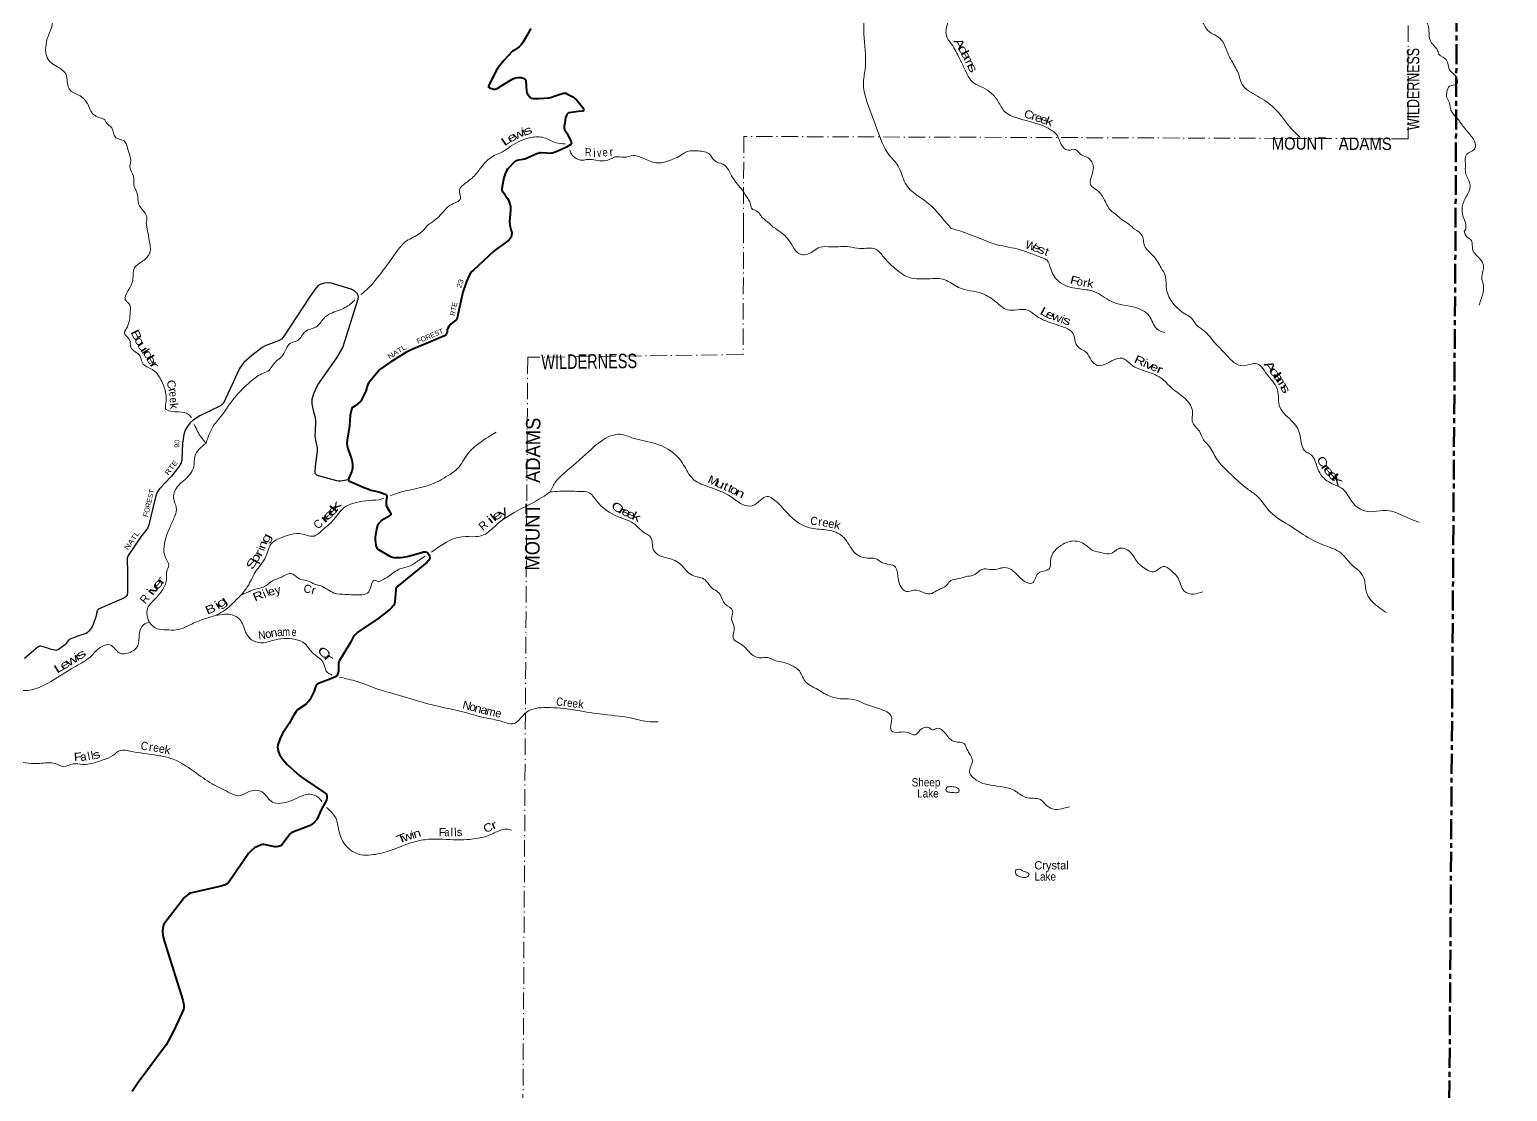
# Model space of a CAD drawing. Header units: feet. Extents: x -254670 to 6, y -549186 to -364975.
# Drawn here: x -167054 to -131241, y -478276 to -452537 of the extents above; entities that cross this region are included whole.
import ezdxf
from ezdxf.enums import TextEntityAlignment as Align

# ---------------------------------------------------------------- set-up
doc = ezdxf.new("R2010")
doc.units = ezdxf.units.FT
doc.header["$LTSCALE"] = 80
doc.linetypes.add('DOT_DASHED', pattern=[7.7, 5, -1.2, 0.3, -1.2])
doc.linetypes.add('LONG_DASH_SHORT_DASH', pattern=[9.9, 6, -1.2, 1.5, -1.2])
for name, color, linetype, lineweight in [('11', 7, 'LONG_DASH_SHORT_DASH', 60), ('26', 7, 'Continuous', 40), ('29', 7, 'Continuous', 25), ('39', 7, 'Continuous', 13), ('44', 7, 'DOT_DASHED', 13)]:
    doc.layers.add(name, color=color, linetype=linetype, lineweight=lineweight)
for name, color, linetype in [('27', 7, 'Continuous'), ('30', 7, 'Continuous'), ('41', 7, 'Continuous')]:
    doc.layers.add(name, color=color, linetype=linetype)

msp = doc.modelspace()

# ---------------------------------------------------------------- linework, layer by layer
at = {"layer": '11'}
for p, q in [((-132268.29, -411711.73), (-132498.9, -457423.44)), ((-132498.9, -457423.44), (-132825.69, -503120.33))]:
    msp.add_line(p, q, dxfattribs=at)
at = {"layer": '26'}
for points in [[(-154906.1, -452514.82), (-155010.69, -452698.05), (-155104.3, -452853.93), (-155144.1, -452904.7), (-155193.53, -452955.24), (-155320.52, -453044.53), (-155347.56, -453064.89), (-155561.33, -453287.37), (-155714.77, -453483.91), (-155754.67, -453547.63), (-155923.37, -453897.39), (-155921.35, -453895.39), (-155930.56, -453915.94), (-155929.55, -453933.56), (-155911.68, -453950.28), (-155885.51, -453959.84), (-155807.01, -453982.9), (-155774.4, -453984.62), (-155746.95, -453977.75), (-155724.64, -453964.02), (-155608.18, -453890.35), (-155340.48, -453728.36), (-155281.91, -453706.46), (-155223.56, -453696.15), (-155166.93, -453696.15), (-155129.57, -453698.87), (-155091.43, -453713.32), (-155065.69, -453728.78), (-155045.1, -453749.38), (-155029.56, -453779.6), (-155014.6, -454026.94), (-155006.49, -454066.18), (-154991.9, -454091.08), (-154942.95, -454163.87), (-154920.69, -454182.94), (-154894.95, -454196.67), (-154842.79, -454210.43), (-154781.69, -454212.13), (-154711.33, -454210.41), (-154469.33, -454191.51), (-154431.62, -454184.65), (-154404.16, -454176.07), (-154271.44, -454129.87)], [(-154271.44, -454129.87), (-154175.08, -454096.23), (-154111.52, -454080.06), (-154090.99, -454079.06), (-154060.1, -454082.49), (-154020.63, -454099.66), (-153891.1, -454169.22), (-153843.89, -454207.84), (-153795.84, -454252.48), (-153643.33, -454425.34), (-153632.82, -454448.23), (-153627.67, -454477.42), (-153627.67, -454506.61), (-153643.74, -454517.81), (-153756.19, -454525.5), (-153985.17, -454556.94), (-154005.19, -454564.99), (-154030.93, -454597.61), (-154053.24, -454638.82), (-154066, -454677.31), (-154082.61, -454799.89), (-154098.71, -454880.08), (-154099.29, -454938.56), (-154093.57, -454959.06), (-154084.99, -454979.67), (-154029.57, -455059.41), (-153926.06, -455256.76), (-153921.96, -455288.74), (-153927.11, -455307.63), (-153940.4, -455321.05), (-154001.76, -455365.15), (-154039.05, -455387.08), (-154199.96, -455456.93), (-154360.41, -455524.84), (-154389.58, -455533.42), (-154411.09, -455536.68), (-154470.23, -455538.58), (-154517.47, -455534.33), (-154655.56, -455523.12), (-154683.02, -455524.84), (-154708.15, -455529.7), (-154765.39, -455552.31), (-155051.1, -455675.08), (-155099.15, -455688.81), (-155207.26, -455704.27), (-155241.58, -455711.14), (-155271.07, -455720.92), (-155291.34, -455733.46), (-155329.1, -455764.36), (-155418.24, -455863.19), (-155469.81, -455924.05), (-155497.27, -455965.26), (-155528.15, -456035.66), (-155557.94, -456130.14)], [(-155557.94, -456130.14), (-155604.52, -456340.44), (-155609.38, -456411.43), (-155601.09, -456446.9), (-155580.49, -456476.09), (-155547.47, -456520.87)], [(-155547.47, -456520.87), (-155525.69, -456550.42), (-155472.38, -456635.77), (-155441.5, -456689), (-155422.16, -456743.75), (-155400.31, -456826.37), (-155396.88, -456874.44), (-155396.88, -456910.5), (-155396.87, -456924.77), (-155422.14, -457190.07), (-155418.83, -457280.28)], [(-155419.73, -457280.27), (-155382.39, -457412.56), (-155376.47, -457429.06), (-155370.97, -457460.28), (-155373.04, -457513.05), (-155387.49, -457570.5), (-155404.01, -457599.9), (-155432.22, -457631.13), (-155590.03, -457754.54), (-155727.12, -457851.56), (-155802.38, -457909.7), (-156299.91, -458365.93), (-156335.71, -458403.59), (-156369.52, -458443.95), (-156417.41, -458531.25), (-156475.75, -458672.17), (-156553.83, -458902.6), (-156665.25, -459414.85), (-156681.77, -459499.36), (-156689.12, -459528.75), (-156700.13, -459554.47), (-156714.82, -459572.84), (-156746.03, -459598.55), (-156843.02, -459681.86), (-156896.57, -459736.33), (-156920.44, -459773.07), (-156932.48, -459813.79), (-156936.88, -459865.98), (-156947.23, -459908.08), (-156958.99, -459934.72), (-156973.68, -459947.58), (-156997.54, -459962.28), (-157149.25, -460023.14), (-157381.31, -460119.91), (-157752.63, -460275.95), (-157858.1, -460324.62), (-157937.05, -460366.87), (-158324.37, -460607.31), (-158566.27, -460774.28)], [(-158566.27, -460774.28), (-158811.24, -461067.92), (-158844.13, -461115.78), (-158863.29, -461154.21), (-158908.73, -461300.36), (-158933.8, -461364.04), (-159008.54, -461513.6), (-159028.71, -461542.75), (-159053.52, -461568.07), (-159162.6, -461655.41), (-159226.76, -461702.04), (-159243.94, -461723.72), (-159253.65, -461744.92), (-159281, -461887.23), (-159297.34, -462142.07), (-159360.65, -462490.85), (-159364.26, -462562), (-159358.28, -462627.81), (-159340.38, -462689.81), (-159252.42, -462943.6), (-159246.18, -462971.79), (-159238.71, -463006.18), (-159231.98, -463098.16), (-159228.99, -463174.44), (-159234.76, -463208.8), (-159243.94, -463241.74), (-159314.79, -463410.85), (-159321.66, -463439.15), (-159322.4, -463462.34), (-159313.4, -463479.13), (-159286.53, -463495.24), (-159190.88, -463531.13), (-158968.17, -463629.84), (-158817.21, -463688.17), (-158781.34, -463700.13), (-158743.98, -463709.1), (-158586.65, -463738.69)], [(-158586.65, -463738.69), (-158437.39, -463796.06), (-158415.76, -463811.7), (-158402.91, -463828.24), (-158395.57, -463844.77), (-158393.62, -463866.67), (-158412.46, -463970.98), (-158413.93, -464032.14), (-158410.26, -464063.37), (-158403.23, -464087.54), (-158319.72, -464228.73), (-158305.61, -464259.93), (-158299.65, -464278.77), (-158302.4, -464292.54), (-158309.74, -464304.48), (-158320.3, -464316.88), (-158346.63, -464337), (-158500.14, -464420.26), (-158513.53, -464429.4), (-158523.62, -464438.59), (-158591.94, -464507.21)], [(-158591.94, -464507.21), (-158620.68, -464562.33), (-158638.61, -464617.66), (-158665.07, -464748.01), (-158678.97, -464842), (-158680.46, -464913.78), (-158675.04, -464964.77), (-158659.54, -465039.41), (-158643.1, -465085.77), (-158616.37, -465129.95), (-158596.32, -465143.44)], [(-158596.32, -465143.44), (-158341.32, -465295.1), (-158306.07, -465313.9), (-158258.34, -465328.6), (-158223.45, -465335.95), (-158176.63, -465338.45), (-158174.61, -465336.46), (-158109.63, -465334.11), (-158052.72, -465330.44), (-157902.17, -465306.56), (-157749.59, -465269.18), (-157558.86, -465209.19), (-157505.63, -465196.6), (-157467.07, -465194.5), (-157434.02, -465205.52), (-157404.65, -465227.56), (-157377.11, -465260.63), (-157358.75, -465302.88), (-157357.78, -465344.27), (-157362.43, -465367.18), (-157377.11, -465396.57), (-157431, -465456.23), (-158125.23, -466022.07), (-158161.64, -466065.65), (-158174.8, -466095.55), (-158180.31, -466130.46), (-158185.82, -466203.94), (-158202.26, -466404.8), (-158213.36, -466461.12), (-158228.04, -466488.67), (-158243.23, -466508.96), (-158275.78, -466543.78), (-158318.2, -466582.74), (-158607.79, -466810.67)], [(-158607.79, -466810.67), (-159096.71, -467147.41), (-159170.62, -467216.99), (-159210.3, -467267.05), (-159280.51, -467394.67), (-159543.62, -467830.88), (-159558.56, -467860.79), (-159567.79, -467895.99), (-159564.54, -468031.28), (-159571.52, -468086.69), (-159588.46, -468165.89), (-159606.39, -468198.79), (-159624.85, -468218.72), (-159791.91, -468287.45), (-159879.91, -468325.9)], [(-159879.91, -468325.9), (-160051.8, -468387.23), (-160083.19, -468403.68), (-160097.94, -468421.17), (-160123.54, -468467.99), (-160153.47, -468575.26), (-160265.54, -468783.55), (-160308.28, -468840.87), (-160355.22, -468888.24), (-160560.63, -469027.28), (-160597.35, -469067.71), (-160668.28, -469178.88), (-160766.16, -469358.69), (-160922.77, -469602.2), (-160988.95, -469734.73), (-161037.55, -469876.21), (-161042.76, -469932.14), (-161039.77, -469991.96), (-161024.82, -470042.81), (-160995.49, -470105.49), (-160920.19, -470228.26), (-160815.23, -470352.1), (-160506.88, -470628.01), (-160412.54, -470691.21)], [(-160412.54, -470691.21), (-159886.94, -471043.31), (-159860.48, -471073.26), (-159847.03, -471122.61), (-159848.52, -471162.99), (-159862.41, -471214.2), (-159976.68, -471432), (-160095.28, -471685.9), (-160163.9, -471765.71), (-160196.78, -471792.63), (-160252.97, -471827), (-160699.71, -471997.57), (-160719.91, -472013.97), (-160740.84, -472031.92), (-160815.22, -472131.03), (-160937.05, -472298.56), (-160971.01, -472322.06), (-161018.84, -472340), (-161069.66, -472348.98), (-161111.94, -472345.14), (-161378.18, -472292.49), (-161410.44, -472292.15), (-161440.33, -472298.13), (-161601.5, -472372.75), (-161676.49, -472432.73), (-161749.15, -472511.94), (-162207.09, -473179.01), (-162242.85, -473220.17), (-162274.35, -473243.32), (-162314.7, -473265.76), (-162414.05, -473302.92), (-163121.37, -473461.05), (-163162.17, -473473.64), (-163204.02, -473497.57), (-163242.88, -473524.49), (-163284.69, -473557.93), (-163311.64, -473587.3), (-163798.05, -474223.81), (-163827.29, -474300.69), (-163829.7, -474398.2), (-163824.3, -474483.14), (-163806.37, -474560.91)], [(-163806.37, -474560.91), (-163785.88, -474653.59), (-163341.38, -476065.17), (-163316.13, -476185.1), (-163316.13, -476241.93), (-163322.11, -476289.79), (-163452.25, -476574.13), (-163591.19, -476859.97), (-163746.16, -477143.65), (-164422.24, -478063.03), (-164567.14, -478277.39)]]:
    msp.add_lwpolyline(points, dxfattribs=at)
at = {"layer": '29'}
for points in [[(-159324.28, -463449.94), (-159515.74, -463480.55), (-159574.27, -463482.58), (-159610.3, -463478.77), (-160055.51, -463357.68), (-160093.78, -463339.52), (-160117.86, -463318.1), (-160130.58, -463294.25), (-160127.38, -463120.15), (-160074.48, -462752.79), (-160078.61, -462679.01), (-160119.8, -462489.72), (-160132.13, -462396.95), (-160121.92, -462277.49), (-160117.39, -462031.35), (-160128.56, -461943.52), (-160160.1, -461844.41), (-160205.9, -461607.36), (-160208.84, -461493.66), (-160163.16, -461355.91), (-160065.02, -461147.52), (-159605.65, -460497.33), (-159464.63, -460247.68), (-159087.69, -459061.5), (-159084.88, -459015.85), (-159093.81, -458980.14), (-159116.99, -458933.73), (-159179.44, -458873.03), (-159232.17, -458844.67), (-159259.72, -458833.76), (-159744.99, -458683.81), (-159802.93, -458678.09), (-159907.34, -458687.37), (-159992.05, -458706.66), (-160057.2, -458744.5), (-160120.29, -458806.41), (-160252.22, -458998.17), (-160900.44, -459989.21), (-160949.23, -460040.53), (-161024.17, -460083.37), (-161345.77, -460203.27), (-161416.66, -460244.04), (-161671.1, -460437.53), (-161862.67, -460604.64), (-161912.11, -460669.34), (-161969.72, -460754.59), (-162248.02, -461369.83), (-162354.39, -461590.08), (-162383.62, -461625.75), (-162430.01, -461654.32), (-162925.96, -461903.92), (-163092.41, -462008.98), (-163161.47, -462068.48), (-163236.41, -462164.87), (-163282.79, -462250.56), (-163317.47, -462355.18), (-163351.42, -462564.74), (-163364.61, -462954.85), (-163380.92, -463036.04), (-163440.13, -463133.63), (-163612.84, -463360.68), (-163619.85, -463368.03)], [(-163619.85, -463368.03), (-163907.43, -463669.58), (-163960.73, -463750.1), (-163990.86, -463842.21), (-164073.07, -464167), (-164174.88, -464575.5), (-164190.87, -464617.69), (-164208.71, -464646.25), (-164356.21, -464834.42), (-164650.26, -465260.36), (-164670.79, -465301.41), (-164685.94, -465349.61), (-164688.71, -465458.91), (-164677.72, -465625.26), (-164682.15, -466193.69), (-164691.3, -466238.62), (-164706.46, -466263.62), (-164725.19, -466288.61), (-164770.75, -466320.18), (-165348.72, -466572.46), (-165384.4, -466590.31), (-165396.89, -466599.23), (-165407.6, -466615.3), (-165420.08, -466643.86), (-165442.66, -466744.29), (-165512.85, -466961.2), (-165540.5, -467015.18), (-165610.08, -467111.58), (-165652.81, -467152.81), (-165681.44, -467172.27), (-165711.77, -467188.34), (-165907.33, -467246.25), (-166072.15, -467309.73), (-166093.56, -467320.44), (-166111.71, -467340.6), (-166180.98, -467432.91), (-166204.13, -467457.01), (-166353.13, -467563.23), (-166390.98, -467579.71), (-166417.36, -467584.65), (-166445.9, -467582.86), (-166554.73, -467554.3), (-166614.88, -467535.58), (-166784.44, -467482.43), (-166811.63, -467481.11), (-166845.53, -467497.17), (-166905.99, -467546.27), (-167179.17, -467781.49)]]:
    msp.add_lwpolyline(points, dxfattribs=at)
at = {"layer": '39'}
msp.add_line((-158472.1, -463896.42), (-158586.19, -463938.22), dxfattribs=at)
for points in [[(-142467.79, -448814.2), (-142419.62, -448840.08), (-142281.77, -448931.85), (-142092.04, -449064.32), (-141969.85, -449111.69), (-141763.14, -449153.78), (-141607.71, -449298.02), (-141499.37, -449528.35), (-141276.27, -449743.61), (-140988.77, -449953.41), (-140941.22, -450026.26), (-140762.12, -450216.99), (-140406.27, -450634.63), (-140105.72, -450949.17), (-139652.73, -451508.52), (-139473.13, -451648.95), (-139215.39, -451818.24), (-139078.65, -451817.46), (-138956.95, -451709.9), (-138834.91, -451773.36), (-138731.36, -451876.9), (-138697.79, -452144.79), (-138591.91, -452421.37), (-138460.91, -452595.57), (-138284.91, -452693.71), (-138135.51, -452837.9), (-138033.29, -453076.22), (-137885.27, -453361.23), (-137739.47, -453668.34), (-137669.04, -453868.15), (-137513.71, -454022.45), (-137087.93, -454279.77), (-136876.53, -454458.71), (-136713.41, -454639.23), (-136520.82, -454890.43), (-136264.03, -455156.29)], [(-133730.92, -450078.75), (-133530.9, -450187.17), (-133441.94, -450342.89), (-133434.21, -450580.36), (-133513.21, -450845.23), (-133455.44, -451105.28), (-133402.84, -451278.78), (-133424.59, -451445.58), (-133468.7, -451638.32), (-133506.81, -451833.14), (-133444.32, -452022.82), (-133296.26, -452303.8), (-133228.21, -452336.6), (-133138.95, -452667.36), (-133098.33, -452830.69), (-132996.99, -452954.32), (-132943.37, -453023.21), (-132900.2, -453132.24), (-132716.64, -453278.74), (-132650.41, -453496.62), (-132487.29, -453677.14), (-132472.98, -453858.34), (-132648.43, -453911.09), (-132706.13, -454053.42), (-132715.3, -454168.02), (-132650.23, -454299.38), (-132608.02, -454506.98), (-132476.9, -454669.11), (-132318.05, -454875.75), (-132099.52, -455147.31), (-132013.01, -455347.26), (-132044.09, -455441.54), (-132228.24, -455560.61), (-132260.57, -455781.63), (-132245.1, -456049.35), (-132143.09, -456309.81), (-132178.84, -456470.44), (-132299.84, -456710.79), (-132338.51, -456963.94), (-132245.41, -457312.84), (-132262.29, -457393.17), (-132290.62, -457421.26)], [(-146416.22, -450210.29), (-146552.61, -450352.25), (-146816.41, -450802.57), (-146865.18, -451264.88), (-146848.6, -451830.38), (-146827.47, -452752.03), (-146806.73, -453508.7), (-146848.26, -453848.34), (-146781.52, -454219.13), (-146528.96, -454917.52), (-146221.77, -455580.18), (-146005.19, -455845.68), (-145832.31, -456261.68), (-145711.2, -456419.7), (-145377.85, -456670.15), (-145064.93, -456954.62), (-144941.69, -457100.58), (-144727.29, -457351.28)], [(-144343.25, -450291.18), (-144492.01, -450402.89), (-144599.63, -450510.57), (-144615.94, -450737.77), (-144660.94, -450815.84), (-144704.21, -451127.3), (-144751.1, -451398.49), (-144719.8, -451897.72), (-144796.58, -452345.7), (-144836.12, -452687.37), (-144711.46, -452893.7), (-144519.78, -453237.44), (-144395.59, -453492.06), (-144185.67, -453821.88), (-143951.61, -453944.69), (-143582.89, -454279.96), (-143426.42, -454522.79), (-143124.33, -454680.41), (-142272.76, -454989.83), (-142171.06, -455077.25), (-142088.29, -455249), (-141887.28, -455462.06), (-141706.13, -455443.56), (-141614.52, -455534.92), (-141376.52, -455665.81), (-141277.66, -455837.71), (-141299.64, -456028.64), (-141336.58, -456309.98), (-141196.92, -456421.89), (-141020.08, -456638.75), (-140855.92, -456917.86), (-140724.24, -457023.66), (-140616.57, -457117.17), (-140440.82, -457239.46), (-140357, -457304.6), (-140279.8, -457375.58)], [(-170063.99, -451632.99), (-169534.77, -451729.85), (-168839.22, -451626.5), (-168335.58, -451417.22), (-168008.57, -451451.8), (-167857.7, -451416.75), (-167697.06, -451415.94), (-167379.76, -451408.25), (-167288.01, -451485.3), (-167179.06, -451419.79), (-167003.16, -451268.36), (-166815.59, -451414.45), (-166722.07, -451519.66), (-166730.23, -451786.89), (-166853.57, -451894.5), (-166762, -451993.66), (-166520.59, -452186.38), (-166497.95, -452367.42), (-166623.54, -452756.38), (-166593.56, -453275.11), (-166296.12, -453492.37), (-166178.63, -453613.83), (-166140.09, -453815.09), (-166063.39, -454016.63), (-165825.5, -454147.03), (-165636.48, -454363.47), (-165569.43, -454514.7), (-165345.86, -454679.15), (-165233.8, -454726.21), (-165200.15, -454786.75), (-165062.67, -454920.42), (-164962.19, -455160.33), (-164782.01, -455225.98), (-164659.59, -455484.14), (-164605.59, -455761.88), (-164626.34, -455846.14), (-164537.97, -456093.99), (-164523.71, -456319.19), (-164437.14, -456540.9), (-164414.79, -456758.12), (-164277.81, -456954.08), (-164210.59, -457085.22), (-164225.37, -457215.69)], [(-157392.37, -457266.9), (-157212.09, -457135.58), (-157074.08, -457006.04), (-156860.88, -456794.68), (-156609.88, -456625.92), (-156636.02, -456420.47), (-156540.32, -456298.6), (-156270.73, -456079.7), (-156095.63, -455857.94), (-155793.4, -455591.05), (-155595.49, -455504.3), (-155380.88, -455355.33), (-154908.4, -455156.35), (-154590.72, -455159.2), (-154304.36, -455280.46), (-154074.36, -455305.09)], [(-153964.44, -455456.65), (-153922.95, -455551.47), (-153831.38, -455646.85), (-153663.06, -455706.7), (-153562.35, -455689.49), (-153190.66, -455720.99), (-152989.2, -455682.55), (-152870, -455625.27), (-152642.85, -455633.34), (-152423.28, -455593.06), (-152146.56, -455671.99), (-151839.87, -455771.31), (-151450.81, -455672.18), (-151281.11, -455591.21), (-151151.58, -455505.86), (-150851.72, -455480.38), (-150569.05, -455567.41), (-150449.9, -455721.38), (-150255.6, -455797.56), (-150017.52, -456125.63), (-149781.21, -456429.53), (-149648.5, -456635.94), (-149591.24, -456743.08), (-149558.24, -456864.09), (-149386.33, -456968.24), (-149326.86, -457055.28), (-149129.52, -457232.09), (-149040.1, -457323.25)], [(-164225.37, -457215.69), (-164154.14, -457646.56), (-164140.38, -457946.11), (-164306.71, -458145.78), (-164510.99, -458315.02), (-164565.97, -458668.29), (-164708.14, -459121.37), (-164646.25, -459174.1), (-164613.63, -459373.3), (-164709.28, -459788.56), (-164756.25, -459884.66), (-164633, -460058.44), (-164600.21, -460235.55), (-164372.83, -460456.36), (-164327.75, -460603.42), (-164161.98, -460735.33), (-164047.92, -460798.51), (-163851.05, -461067.32), (-163750.87, -461365.53), (-163744.27, -461550.47), (-163757.63, -461719.17), (-163438.77, -461804.04), (-163202.12, -461866.17), (-163126.88, -461951.31)], [(-157392.37, -457266.9), (-157599.85, -457481.65), (-157917.88, -457661.9), (-158135.49, -457889.29), (-158421.06, -458291.1), (-158549.22, -458455.04)], [(-149040.1, -457323.25), (-148660.69, -457635.21), (-148353.07, -457989.96), (-148205.83, -457983.22), (-147902, -457814.92), (-147615.62, -457807.4), (-147190.12, -457801.11), (-146932.38, -457843.62), (-146549.4, -457859.08), (-146359.4, -458047.84), (-145977.26, -458413.31), (-145804.73, -458519.44), (-145278.95, -458578.41), (-144875.89, -458604.1), (-144540.65, -458786.1), (-143973.26, -458933.95), (-143630.18, -459144.18), (-143365.54, -459329.58), (-142871.63, -459339.99), (-142667.03, -459470.54), (-142391.98, -459615.8), (-141945.62, -459770.62), (-141773.23, -459894.85), (-141668.92, -460207.58), (-141444.37, -460364.46), (-141326.91, -460548.55), (-141180.77, -460676.58), (-140822.95, -460563.07), (-140566.4, -460504.99), (-140349.95, -460665.83), (-140020.5, -460815.59), (-139636.74, -460981.93), (-139366.59, -461233.76), (-139040.04, -461492.12), (-138871.3, -461815.47), (-138877.17, -462040.72), (-138705.69, -462275.58), (-138604.57, -462485.69), (-138490.67, -462611.41), (-138297.67, -462926.93), (-137937.98, -463324.39), (-137539.57, -463671.9), (-137329.12, -463826.65), (-136983.62, -464234.04), (-136484.41, -464582.44), (-136189.57, -464774.14), (-135709.74, -465027.83), (-135277.84, -465224.76), (-135028.01, -465494.52), (-134773.89, -465734.14), (-134708.51, -465875.53), (-134654.57, -466183.78), (-134393.13, -466513.99), (-134174.62, -466668.8)], [(-144727.29, -457351.28), (-144161.53, -457546.29), (-143675.11, -457733.65), (-143123.63, -457855.2), (-142504.38, -458073.91), (-142405.99, -458123.06), (-142308.95, -458339.16), (-142099.8, -458652.81), (-141655.54, -458817.68), (-141258.89, -458887.57), (-140847.48, -459124.56), (-140286.1, -459268.33), (-139920.83, -459476.74), (-139739.91, -459790.14), (-139547.1, -459882.37)], [(-140279.8, -457375.58), (-140088.49, -457540.1), (-140033.99, -457779.96), (-139822.25, -458023.23), (-139631.05, -458312.58), (-139535.77, -458496.48), (-139504.19, -458826.66), (-139337.71, -459180.16), (-139055.43, -459428.08), (-138915.04, -459519.84), (-138751.37, -459724.46), (-138560.95, -459862.94), (-138387.19, -460065.64), (-138089.31, -460378.06), (-137712.73, -460683.14), (-137488.71, -460656.96), (-137349.34, -460628.01), (-137077.2, -460881.87), (-136816.14, -461258.34), (-136753.15, -461693.41), (-136437.52, -462054.27), (-136266.73, -462373.61), (-136124.82, -462773.17), (-136020.42, -462828.4), (-135816.08, -463236.56), (-135526.08, -463526.78), (-135363.36, -463600.64), (-135248.93, -463662), (-135035.49, -463943.5), (-134702.92, -464205.94), (-134110.07, -464199.12), (-133673.89, -464365.92), (-133382.44, -464479.14)], [(-132290.62, -457421.26), (-132248.93, -457533.05), (-132110.85, -457661), (-132086.22, -457854.33), (-131904.76, -458101.35), (-131819.47, -458275.11), (-131863.97, -458538.23), (-131821.42, -458759.89), (-131899.08, -459133.36), (-131925.98, -459217.61)], [(-158549.22, -458455.04), (-158813.42, -458775.2), (-159029.36, -458962.12)], [(-159169.08, -459090.69), (-159250.51, -459165.7), (-159523.06, -459328.38), (-159888.15, -459504.41), (-160117.12, -459747.81), (-160371.13, -459852.35), (-160555.72, -460073.99), (-160729.03, -460136.95), (-160946.64, -460470.88), (-161067.95, -460566.4), (-161282.91, -460817.95), (-161422.08, -460883.19), (-161725.13, -461091.85), (-162043.1, -461410.93), (-162430.93, -461928.42), (-162613.65, -462168.16), (-162732.23, -462430.5), (-162778.13, -462562)], [(-163073.38, -462091.11), (-163057.42, -462124.52), (-162894.94, -462421.2), (-162777.47, -462562.79)], [(-155749.92, -462297.72), (-156238.53, -462625.31), (-156425.53, -462808.72), (-156682.6, -463176.58), (-156909.84, -463349.58), (-157347.2, -463573.02), (-158141.27, -463775.2), (-158316.85, -463839.53)], [(-154437.03, -463745.62), (-154303.92, -463495.35), (-154110.77, -463299.92), (-153505.57, -462770.19), (-152949.91, -462380.84), (-152741.97, -462348.48), (-152434.2, -462437.7), (-151890.9, -462573.27), (-151335.14, -462912.11), (-151203.54, -463092.31), (-150982.46, -463426.18), (-150633.12, -463610.32), (-150048.46, -463866.94), (-149791.79, -464040.2), (-149540.06, -464078.64), (-149339.33, -463941.62), (-149179.32, -463854.52), (-149044.68, -463910.03), (-148678.65, -464271.33), (-148203.48, -464601.42), (-147812.77, -464657.18), (-147428.55, -464767.19), (-147282.42, -464897.23), (-147041.19, -465233.29), (-146705.44, -465352.94), (-146566.34, -465356.18), (-146401.8, -465454.19), (-146068.03, -465569.8), (-146022.78, -465706.99), (-145934.85, -466049.74), (-145810.73, -466159.46), (-145618.92, -466126.96), (-145419.66, -466170.97), (-145228.47, -466214.91), (-145078.66, -466141.8), (-144890.4, -466050.94), (-144794.93, -465965.28), (-144774.47, -465929.25), (-144539.89, -465844.83), (-144325.71, -465790.4), (-144145.91, -465747.74), (-144016.02, -465644.28), (-143922.98, -465608.9), (-143739.65, -465628.63), (-143559.98, -465602.05), (-143467.06, -465580.75), (-143301.94, -465608.36), (-142941.5, -465913.29), (-142762.4, -465957.12), (-142611.25, -465719.08), (-142429.2, -465648.27), (-142340.07, -465598.77), (-142314.43, -465421.98), (-142008.6, -465008.28), (-141715.63, -464934.43), (-141434.32, -465053.6), (-141308.14, -465157.31), (-141125.03, -465203.18), (-140893.51, -465247.47), (-140739.64, -465170.38), (-140668.66, -465120.72), (-140411.03, -465177.32), (-140231.5, -465414.26), (-139975.2, -465633.78), (-139812.27, -465681.49), (-139581.34, -465550.77), (-139390.61, -465651.03), (-139220.73, -465835.59), (-139074.11, -466152.71), (-138846.84, -466223.11), (-138622.54, -466162.74)], [(-162778.13, -462562), (-163049.22, -462882.23), (-163077.29, -463133.21), (-163325.12, -463476.95), (-163468.88, -463616.51), (-163559.67, -463923.28), (-163500.83, -464110.64), (-163540.87, -464349.47), (-163657.41, -464607.82), (-163795.59, -465064.94), (-163761.49, -465332.49), (-163682.62, -465528.04), (-163729.97, -465674.38), (-163733.32, -465847.18), (-163825.77, -466107.72), (-164048.91, -466377.29), (-164184.81, -466541.03), (-164190.92, -466810.27), (-164147.44, -466905.06)], [(-157311.2, -465204.37), (-156567.08, -464831.14), (-156240.41, -464828), (-156050.53, -464785.42), (-155756.27, -464554.68), (-155239.25, -464205.22), (-154637.73, -463878.62), (-154434.99, -463743.63)], [(-154437.03, -463745.62), (-153987.2, -463723.45), (-153709.03, -463733.96), (-153505.58, -463757.89), (-153311.67, -463962.78), (-152790.56, -464345.57), (-152378.75, -464534.29), (-152178.63, -464719.11), (-151998.22, -464849.45), (-151947.89, -465105.37), (-151848.28, -465253.1), (-151580.9, -465350.01), (-151271.64, -465503.62), (-150999.56, -465765.53), (-150679.9, -465878.99), (-150560.16, -466030.93), (-150321.84, -466230.17), (-150202.75, -466460.55), (-150018.57, -466623.11), (-150040.4, -466826.09), (-149979.44, -467015.72), (-149993.94, -467309.28), (-149859.68, -467411.05), (-149737.36, -467494.61), (-149611.45, -467630.5), (-149342.38, -467767.66), (-149168.89, -467757.13), (-149046.31, -467808.5), (-148724.38, -467891.82), (-148527.57, -467988.1), (-148427.28, -468053.36), (-148258.19, -468334.47), (-147995.5, -468511.81), (-147674.34, -468689.66), (-147360.36, -468758.82), (-147078.21, -468775.4), (-146869.19, -468857.71), (-146473.1, -468996), (-146164.24, -469197.88), (-146186.16, -469412.93), (-146161, -469541.89), (-145999.93, -469571.48), (-145760.06, -469579.64), (-145595.14, -469631.39), (-145477.3, -469521.79), (-145244.96, -469465.51), (-145170.74, -469512.44), (-145071.67, -469479.12), (-144856.94, -469603.73), (-144640.75, -469796.74), (-144401.24, -469849.15), (-144339.77, -469976.43), (-144207.06, -470267.27), (-144275.88, -470546.28), (-144172.17, -470686), (-143917.18, -470819.01), (-143291.07, -470937.2), (-143154.49, -471002.78), (-142913.74, -471149.75), (-142728.41, -471171.5), (-142561.28, -471199.13), (-142411.22, -471341.27), (-142208.39, -471441.64), (-141988.36, -471411.4), (-141855.02, -471378.38)], [(-158586.19, -463938.22), (-159219.79, -464023.26), (-159427.54, -464122.13), (-159676.94, -464409.59), (-159988.65, -464698.57), (-160158.35, -464813.81), (-160435.31, -464767.45), (-160996.77, -464869.61), (-161178.49, -464980.74), (-161327.76, -465313.18), (-161583.89, -465691.02), (-161769.44, -466037.25), (-161931.84, -466249.01)], [(-158601.26, -465924.21), (-158349.28, -465788.98), (-158077.63, -465610.34), (-157845.2, -465541.99), (-157616.17, -465397.17), (-157466, -465302.06)], [(-158601.26, -465924.21), (-158711.74, -465888.13), (-158779.08, -466020.25), (-158866.85, -466196.42), (-159040.01, -466239.29), (-159399.64, -466228.46), (-159670.68, -466196.21), (-160020.91, -466010.62), (-160147.26, -465977.48), (-160297.42, -465905.98), (-160490.02, -465864.29), (-160730.06, -465721.76), (-160877.16, -465772.87), (-160994.16, -465830.24), (-161193.74, -465913.1), (-161327.22, -466022.59), (-161611.24, -466108.81), (-161786.67, -466185.83), (-161931.84, -466249.01)], [(-161931.84, -466249.01), (-162144.47, -466458.38), (-162292.19, -466589.87), (-162548.55, -466738.6)], [(-164147.44, -466905.06), (-164296.61, -466964.19), (-164392.62, -467166.42), (-164433.18, -467473.59), (-164651.56, -467646.73), (-164864.62, -467653.12), (-165104.23, -467454.31), (-165339.8, -467512.78), (-165580.71, -467742.02), (-165942.22, -467974.34), (-166626.67, -468389.05), (-166824.33, -468481.97), (-167188.68, -468561.54), (-167549.55, -468452.23), (-167959.84, -468236.03), (-168217.62, -468308.38), (-168378.67, -468604.56), (-168497.27, -468868.92), (-168608.21, -468922.32), (-168799.01, -468908.78), (-168989.43, -469104.25), (-169172.21, -469352.03), (-169215.41, -469482.32), (-169196.25, -469862.29), (-169337.74, -469967.7), (-169712.65, -469854.27), (-169971.63, -469822.11), (-170115.61, -469989.81), (-170268.88, -470320.21), (-170490.89, -470443.09), (-170857.65, -470574.89), (-171025.61, -470726.32), (-171290.65, -470957.38), (-171913.78, -471237.92), (-172169.63, -471320.34), (-172483.06, -471311.88), (-172729.15, -471430.55), (-173011.28, -471532.87), (-173429.78, -471599.96), (-173888.57, -471678.79), (-174537, -471852.62), (-174726.32, -472166.67), (-174978.22, -472257.16), (-175649.01, -472205.74), (-176012.38, -472158.71), (-176109.25, -472212.22)], [(-162548.55, -466738.6), (-162780.21, -466811.16), (-163072.45, -466921.44), (-163497.78, -467090.97), (-163736.88, -467085.1), (-163977.81, -467057.1), (-164099.67, -466963.71), (-164147.44, -466905.06)], [(-159722.55, -468184.46), (-159866.17, -468085.77), (-159929.01, -467896.38), (-160036.58, -467774.97), (-160198.32, -467641.08), (-160409.49, -467402.3), (-160551.66, -467336.89), (-161096.19, -467328.65), (-161382.09, -467398.78), (-161678.96, -467328.15), (-161831.99, -467107.91), (-161988.4, -466805.25), (-162200.7, -466713.17), (-162333.29, -466708.12), (-162548.55, -466738.6)], [(-158619.18, -468525.91), (-159116.56, -468340.78), (-159539.88, -468234.57)], [(-151823.07, -469320.79), (-152087.1, -469308.39), (-152489.68, -469224.37), (-153232.92, -469127.27), (-154526.12, -468970.98), (-155017.04, -469087.34), (-155153.31, -469230.96), (-155305.54, -469354.34), (-155593.55, -469313.57), (-156058.46, -469208.87), (-156593.65, -469067.35), (-157129.02, -468947.95), (-158229.42, -468638.48), (-158620.65, -468525.48)], [(-169336.35, -469967.73), (-169145.45, -470049.58), (-168909.93, -470256.39), (-168675.18, -470304.44), (-168426.43, -470101.38), (-168106.03, -469987.31), (-167833.26, -470055.74), (-167456.76, -470223.45), (-166955.19, -470329.83), (-166581.26, -470310.63), (-166442.72, -470325.77), (-166230.26, -470397.75), (-165996.7, -470339.28), (-165773.72, -470349.04), (-165435.69, -470295.4), (-165276.53, -470242.37), (-165036.55, -470133.7), (-164850.72, -470010.54), (-164627.76, -470024.33), (-163951.37, -470132.07), (-163652.45, -470196.69), (-163066.19, -470524.79), (-162632.38, -470817.54), (-162242.08, -471019.52), (-161983.53, -471107.94), (-161731.57, -471009.41), (-161522.34, -470978.88), (-161390.17, -471038.19), (-161170.85, -471262.96), (-160960.07, -471290.72), (-160543.02, -471153.28), (-160267.07, -471071.01), (-160054.68, -471151.04), (-159968.27, -471251.16)], [(-144654.88, -471031.74), (-144590.43, -471040.36), (-144533.75, -471012.7), (-144533.27, -470954.37), (-144613.51, -470903.37), (-144740.39, -470886.15), (-144845.61, -470931.49), (-144846.01, -470979.76), (-144753.63, -471024.83), (-144654.88, -471031.74)], [(-159857.6, -471392.13), (-159634.5, -471646.66), (-159558.48, -471950.7), (-159358.62, -472352.17), (-158960.25, -472550.2), (-158716.97, -472534), (-158646.02, -472525.7)], [(-155377.11, -471942.64), (-155491.82, -471915.47), (-155663.51, -471952.17), (-155918.49, -472064.58), (-156144.86, -472130.97), (-156780.35, -472173.62), (-157471.95, -472173.54), (-157835.59, -472258.83), (-158409.93, -472466.97), (-158647.61, -472526.09)], [(-142990.76, -472925.31), (-143121.56, -472893.98), (-143162.18, -472929.83), (-143134.75, -473026.63), (-143008.17, -473082.06), (-142881.09, -473075.14), (-142834.2, -473013.2), (-142860.13, -472978.77), (-142900.31, -472960.31), (-142990.76, -472925.31)], [(-175141.88, -475950.64), (-174855.82, -476174.91), (-174592.63, -476442.23), (-174140.95, -476763.26), (-173885.39, -476719.02), (-173560.21, -476506.51), (-172955.09, -476475.03), (-172098.88, -476716.79), (-171740.04, -477089.35), (-171631.1, -477554.43), (-171826.81, -477914.65), (-171902.78, -478123.06), (-171708.78, -478243.13), (-171486.7, -478369.45), (-171072.62, -478615.83), (-170796.05, -478712.43), (-170667.32, -478956.6), (-170421.48, -479388.57), (-170201.14, -479480.71), (-170093.81, -479634.28), (-169826.1, -480096.56), (-169143.2, -480401.3), (-168441.69, -480378.6), (-168022.34, -480203), (-167610.01, -480155.95), (-167147.42, -480105.28), (-166789.93, -480132.17), (-166518.56, -480381.46), (-165857.48, -480909.09), (-165417.3, -481157.69), (-165148.96, -481280.35), (-164817.92, -481608.48), (-164440.39, -481902.8), (-164293.29, -482110.94), (-164248.94, -482093.19), (-164206.86, -482107.59), (-163915.75, -482403.25), (-163592.69, -482725.29), (-163421.42, -482925.58), (-163309.92, -483059.08), (-163152.18, -483190.93), (-162950.79, -483134.21), (-162787.91, -483121.41), (-162806.93, -483241.84), (-162861.97, -483341.89), (-162753.91, -483401.01), (-162581.44, -483446.56), (-162474.87, -483698.59), (-162337.19, -483824.26), (-162135.15, -483944.4), (-161963.3, -484070.33), (-161903.97, -484193.38), (-161842.61, -484314.43), (-161713.13, -484462.14), (-161700.32, -484625.02), (-161673.19, -484753.85), (-161488.77, -485072.8), (-161321.06, -485214.78), (-161029.62, -485206.99), (-160796.1, -485154.54), (-160597.45, -485192.26), (-160479.7, -485297.67), (-160287.8, -485429.79), (-160049.61, -485552.21), (-159930.89, -485580.83)]]:
    msp.add_spline(points, degree=3, dxfattribs=at)
at = {"layer": '44'}
for points in [[(-126735.05, -439465.35), (-133643.64, -439501.81), (-133647.03, -455186.02), (-149748.05, -455128.39), (-149750.9, -457317.86)], [(-149750.9, -457317.86), (-149763.54, -460415.08), (-154982.9, -460481.39), (-155173.56, -490384.1), (-127015.9, -490509.09)]]:
    msp.add_lwpolyline(points, dxfattribs=at)

# ---------------------------------------------------------------- texts
at = {"layer": '27'}
for s, rotation, width, p in [('23', 71.281, 1.2, (-156597.7, -458813.96)), ('FOREST', 22.794, 1.05, (-157644.52, -460154.59)), ('NATL', 32.083, 1.2, (-158328.54, -460530.05))]:
    msp.add_text(s, height=120, rotation=rotation, dxfattribs=dict(at, width=width)).set_placement(p)
msp.add_text('RTE', height=120, rotation=78.939, dxfattribs=at).set_placement((-156750.12, -459484.13))
at = {"layer": '30'}
for s, rotation, width, p in [('90', 88.064, 1.05, (-163426.4, -462673.2)), ('RTE', 52.741, 1.25, (-163693.37, -463349.09)), ('FOREST', 76.005, 1.05, (-164191.13, -464361.77)), ('NATL', 55.381, 1.25, (-164669.7, -465165.58))]:
    msp.add_text(s, height=120, rotation=rotation, dxfattribs=dict(at, width=width)).set_placement(p)
at = {"layer": '41'}
for s, rotation, width, p in [('A', 299.376, 1.45, (-144601.54, -452925.87)), ('d', 298.915, 1.65, (-144509.98, -453082.83)), ('a', 298.915, 1.55, (-144445.46, -453204.9)), ('m', 295.577, 1.2, (-144373.97, -453344.44)), ('s', 297.493, 1.65, (-144292.73, -453509.26)), ('C', 340.988, 1.1, (-142874.6, -454689.49)), ('r', 342.081, 1.3, (-142743.31, -454730.32)), ('e', 342.081, 1.15, (-142628.14, -454769.71)), ('e', 342.081, 1.15, (-142500.83, -454812.34)), ('k', 339.816, 1.35, (-142374.46, -454857.53)), ('L', 34.787, 1.7, (-155446.28, -455301.49)), ('e', 28.601, 1.45, (-155322.48, -455233.76)), ('w', 27.624, 1.45, (-155158.94, -455153.44)), ('i', 24.245, 1.1, (-155035.76, -455105.51)), ('s', 23.245, 1.5, (-154943.16, -455073.62)), ('R', 359.373, 0.85, (-153516.99, -455612.82)), ('v', 0.575, 0.75, (-153250.07, -455622.9)), ('e', 5.999, 0.85, (-153096.72, -455613.39)), ('e', 340.451, 1.2, (-142697.66, -457915.55)), ('s', 339.304, 1.45, (-142567.64, -457962.63)), ('t', 339.304, 1.1, (-142436.27, -458012.98)), ('F', 344.339, 1.4, (-141750.13, -458714.38)), ('r', 349.667, 1.1, (-141488.61, -458769.91)), ('k', 348.338, 1.15, (-141365, -458788.38)), ('L', 331.416, 1.5, (-142493.8, -459471.63)), ('e', 336.815, 1.3, (-142364.63, -459537.43)), ('w', 339.921, 1.25, (-142188.59, -459602.25)), ('B', 296.966, 1.5, (-164553.28, -459987.35)), ('s', 339.195, 1.45, (-141952.14, -459683.99)), ('o', 299.664, 1.45, (-164474.97, -460138.47)), ('u', 302.412, 1.7, (-164395.95, -460276.86)), ('l', 301.412, 1.3, (-164325.83, -460382.46)), ('d', 302.963, 1.75, (-164254.26, -460476.21)), ('e', 300.041, 1.5, (-164187.99, -460591.46)), ('R', 335.385, 1.35, (-140189.45, -460651.37)), ('i', 335.724, 1.1, (-140056.79, -460711.47)), ('r', 303.424, 1.8, (-164109.12, -460717.96)), ('v', 335.724, 1.4, (-139952.9, -460759.5)), ('e', 337.315, 1.25, (-139828.88, -460807.88)), ('r', 336.985, 1.45, (-139699.26, -460865.77)), ('A', 307.896, 1.7, (-137064.11, -460768.43)), ('d', 309.021, 2, (-136949.56, -460913.84)), ('a', 305.778, 1.75, (-136868.21, -461016.21)), ('C', 289.986, 1.1, (-163710.1, -461170.59)), ('r', 286.595, 1.25, (-163676.5, -461303.56)), ('m', 302.129, 1.35, (-136787.25, -461148.13)), ('s', 299.031, 1.7, (-136708.47, -461284.24)), ('e', 277.591, 0.9, (-163668.02, -461387.22)), ('e', 275.495, 0.85, (-163659.05, -461530.26)), ('k', 278.107, 1.05, (-163650.47, -461676.04)), ('C', 298.754, 1.3, (-135814.28, -463053.16)), ('M', 336.374, 1.15, (-150522.56, -463565.93)), ('r', 303.514, 1.8, (-135728.74, -463194.56)), ('e', 309.308, 1.8, (-135641.69, -463302.87)), ('e', 315.956, 2, (-135526.01, -463419.85)), ('k', 317.328, 2.2, (-135433.29, -463514.25)), ('u', 336.374, 1.45, (-150360.74, -463637.76)), ('t', 336.23, 1.2, (-150216.68, -463697.43)), ('t', 336.23, 1.2, (-150112.56, -463744.84)), ('o', 336.23, 1.3, (-150013.91, -463789.2)), ('n', 333.968, 1.45, (-149875.72, -463860.57)), ('e', 45.198, 2.05, (-159639.74, -464258.78)), ('k', 51.318, 2, (-159566.37, -464156.31)), ('y', 34.851, 1.75, (-155534.22, -464303.59)), ('C', 324.189, 1.5, (-152866.29, -464200.29)), ('r', 326.488, 1.8, (-152743.19, -464274.46)), ('r', 41.999, 2.15, (-159835.06, -464452.64)), ('e', 43.674, 2, (-159743.97, -464363.29)), ('i', 38.714, 1.65, (-155832.79, -464498.73)), ('l', 38.851, 1.55, (-155758.59, -464442.41)), ('e', 34.851, 1.65, (-155672.78, -464390.68)), ('e', 334.882, 1.35, (-152640, -464322.24)), ('e', 336.513, 1.3, (-152515.21, -464378.22)), ('k', 335.35, 1.5, (-152388.51, -464436.69)), ('C', 350.069, 0.9, (-148062.13, -464544.45)), ('k', 347.516, 1.15, (-147500.4, -464643.41)), ('g', 63.13, 1.5, (-161238.37, -464908.32)), ('r', 62.483, 1.55, (-161410.25, -465266.41)), ('n', 70.903, 1.3, (-161316.56, -465056.49)), ('S', 57.306, 1.6, (-161584.58, -465530.12)), ('p', 62.483, 1.5, (-161494.76, -465391.7)), ('e', 51.424, 1.8, (-163878.84, -466039.7)), ('r', 57.306, 1.75, (-163794.61, -465937.38)), ('i', 53.343, 1.55, (-164047.19, -466233.72)), ('v', 50.424, 1.95, (-163964.53, -466140.28)), ('R', 22.735, 1.3, (-161477.39, -466355.8)), ('i', 23.197, 1.1, (-161329.72, -466307.4)), ('e', 16.012, 1.1, (-161168.9, -466248.19)), ('y', 14.212, 1.1, (-161018.93, -466212.89)), ('r', 348.216, 1.1, (-160189.27, -466224.71)), ('B', 22.391, 1.4, (-162633.4, -466674.38)), ('i', 34.121, 1.45, (-162452.05, -466572.75)), ('g', 35.121, 1.8, (-162344.09, -466498.62)), ('N', 7.947, 0.9, (-161409.11, -467313.72)), ('n', 10.951, 1.1, (-161117.03, -467253.63)), ('a', 5.667, 0.95, (-160981.66, -467238.99)), ('m', 2.131, 0.8, (-160829.14, -467233.33)), ('e', 355.294, 0.8, (-160650.62, -467239.74)), ('w', 31.517, 1.55, (-165979.48, -467903.34)), ('i', 32.35, 1.4, (-165858.41, -467826.56)), ('s', 32.35, 1.8, (-165758.62, -467763.36)), ('C', 320.321, 1.6, (-159981.8, -467716.47)), ('r', 314.128, 2.25, (-159874.07, -467823.58)), ('L', 31.517, 1.6, (-166288.25, -468090.25)), ('e', 31.517, 1.55, (-166149.27, -468009.76)), ('C', 353.317, 0.85, (-154219.03, -468927.58)), ('e', 353.317, 0.85, (-153973.43, -468955.19)), ('N', 345.241, 1.05, (-156480.46, -469014.78)), ('o', 345.241, 1.05, (-156334.83, -469052.81)), ('n', 345.136, 1.15, (-156205.67, -469087.29)), ('a', 345.136, 1.15, (-156058.31, -469124.68)), ('e', 352.901, 0.9, (-153841.51, -468970.86)), ('C', 351.258, 0.9, (-164283.45, -470000.44)), ('r', 350.641, 1.05, (-164127.81, -470022.41)), ('F', 4.723, 1.2, (-165875.82, -470262.66)), ('s', 16.837, 1.35, (-165406.99, -470204.27)), ('e', 350.641, 0.95, (-164002.37, -470041.95)), ('e', 350.641, 0.95, (-163862.98, -470067.91)), ('k', 350.129, 1.1, (-163725.72, -470098.13)), ('T', 21.804, 1.5, (-158002.15, -472232.68)), ('w', 20.807, 1.3, (-157863.3, -472184.95)), ('n', 17.153, 1.25, (-157638.32, -472116.92)), ('F', 358.416, 1.1, (-157054.66, -472091.36)), ('a', 0.191, 0.8, (-156940.16, -472091.94)), ('C', 22.334, 1.15, (-155907.91, -471972.22)), ('r', 23.829, 1.45, (-155762.44, -471908.91))]:
    msp.add_text(s, height=200, rotation=rotation, dxfattribs=dict(at, width=width)).set_placement(p, align=Align.CENTER)
for s, rotation, p in [('i', 1.511, (-153363.57, -455625.65)), ('r', 7.939, (-152944.77, -455600.34)), ('W', 340.451, (-142824.58, -457869.16)), ('o', 346.891, (-141621.15, -458743.56)), ('i', 338.51, (-142055.59, -459652.51)), ('C', 41.999, (-159995.01, -464596.65)), ('R', 40.119, (-155995.69, -464633.5)), ('r', 354.851, (-147906.1, -464564.56)), ('e', 348.657, (-147782.95, -464585.47)), ('e', 347.657, (-147644.32, -464613.75)), ('i', 68.477, (-161359.66, -465163.24)), ('R', 50.285, (-164188.47, -466401.67)), ('l', 23.197, (-161247.32, -466269.78)), ('C', 346.767, (-160338.65, -466190.57)), ('o', 11.225, (-161252.95, -467279.26)), ('r', 353.317, (-154087.16, -468943.28)), ('k', 352.901, (-153701.61, -468988.28)), ('m', 346.9, (-155891.7, -469165.9)), ('e', 347.717, (-155711.49, -469204.79)), ('a', 8.439, (-165735.9, -470259.79)), ('l', 11.439, (-165599.24, -470245.66)), ('l', 11.915, (-165513.57, -470231.74)), ('i', 18.916, (-157735.5, -472149.94)), ('l', 0.191, (-156818.96, -472093.74)), ('l', 2.09, (-156731.26, -472091.78)), ('s', 2.09, (-156632.31, -472088.17))]:
    msp.add_text(s, height=200, rotation=rotation, dxfattribs=at).set_placement(p, align=Align.CENTER)
at = {"layer": '41', "width": 0.9}
for s, p in [('Sheep', (-145678.49, -470883.42)), ('Lake', (-145544.76, -471151)), ('Lake', (-142701.85, -473166.47))]:
    msp.add_text(s, height=200, dxfattribs=at).set_placement(p)
at = {"layer": '41'}
msp.add_text('Crystal', height=200, dxfattribs=at).set_placement((-142706.16, -472894.57))
at = {"layer": '44'}
for s, height, rotation, width, p in [('WILDERNESS', 300, 89.988, 0.75, (-133377.96, -454973.57)), ('MOUNT   ADAMS', 300, 359.795, 0.9, (-136954.38, -455447.39)), ('WILDERNESS', 350, 0.728, 0.75, (-154650.72, -460771.1)), ('MOUNT    ADAMS', 350, 89.635, 0.95, (-154697.82, -465651.56))]:
    msp.add_text(s, height=height, rotation=rotation, dxfattribs=dict(at, width=width)).set_placement(p)

doc.saveas('drawing.dxf')
